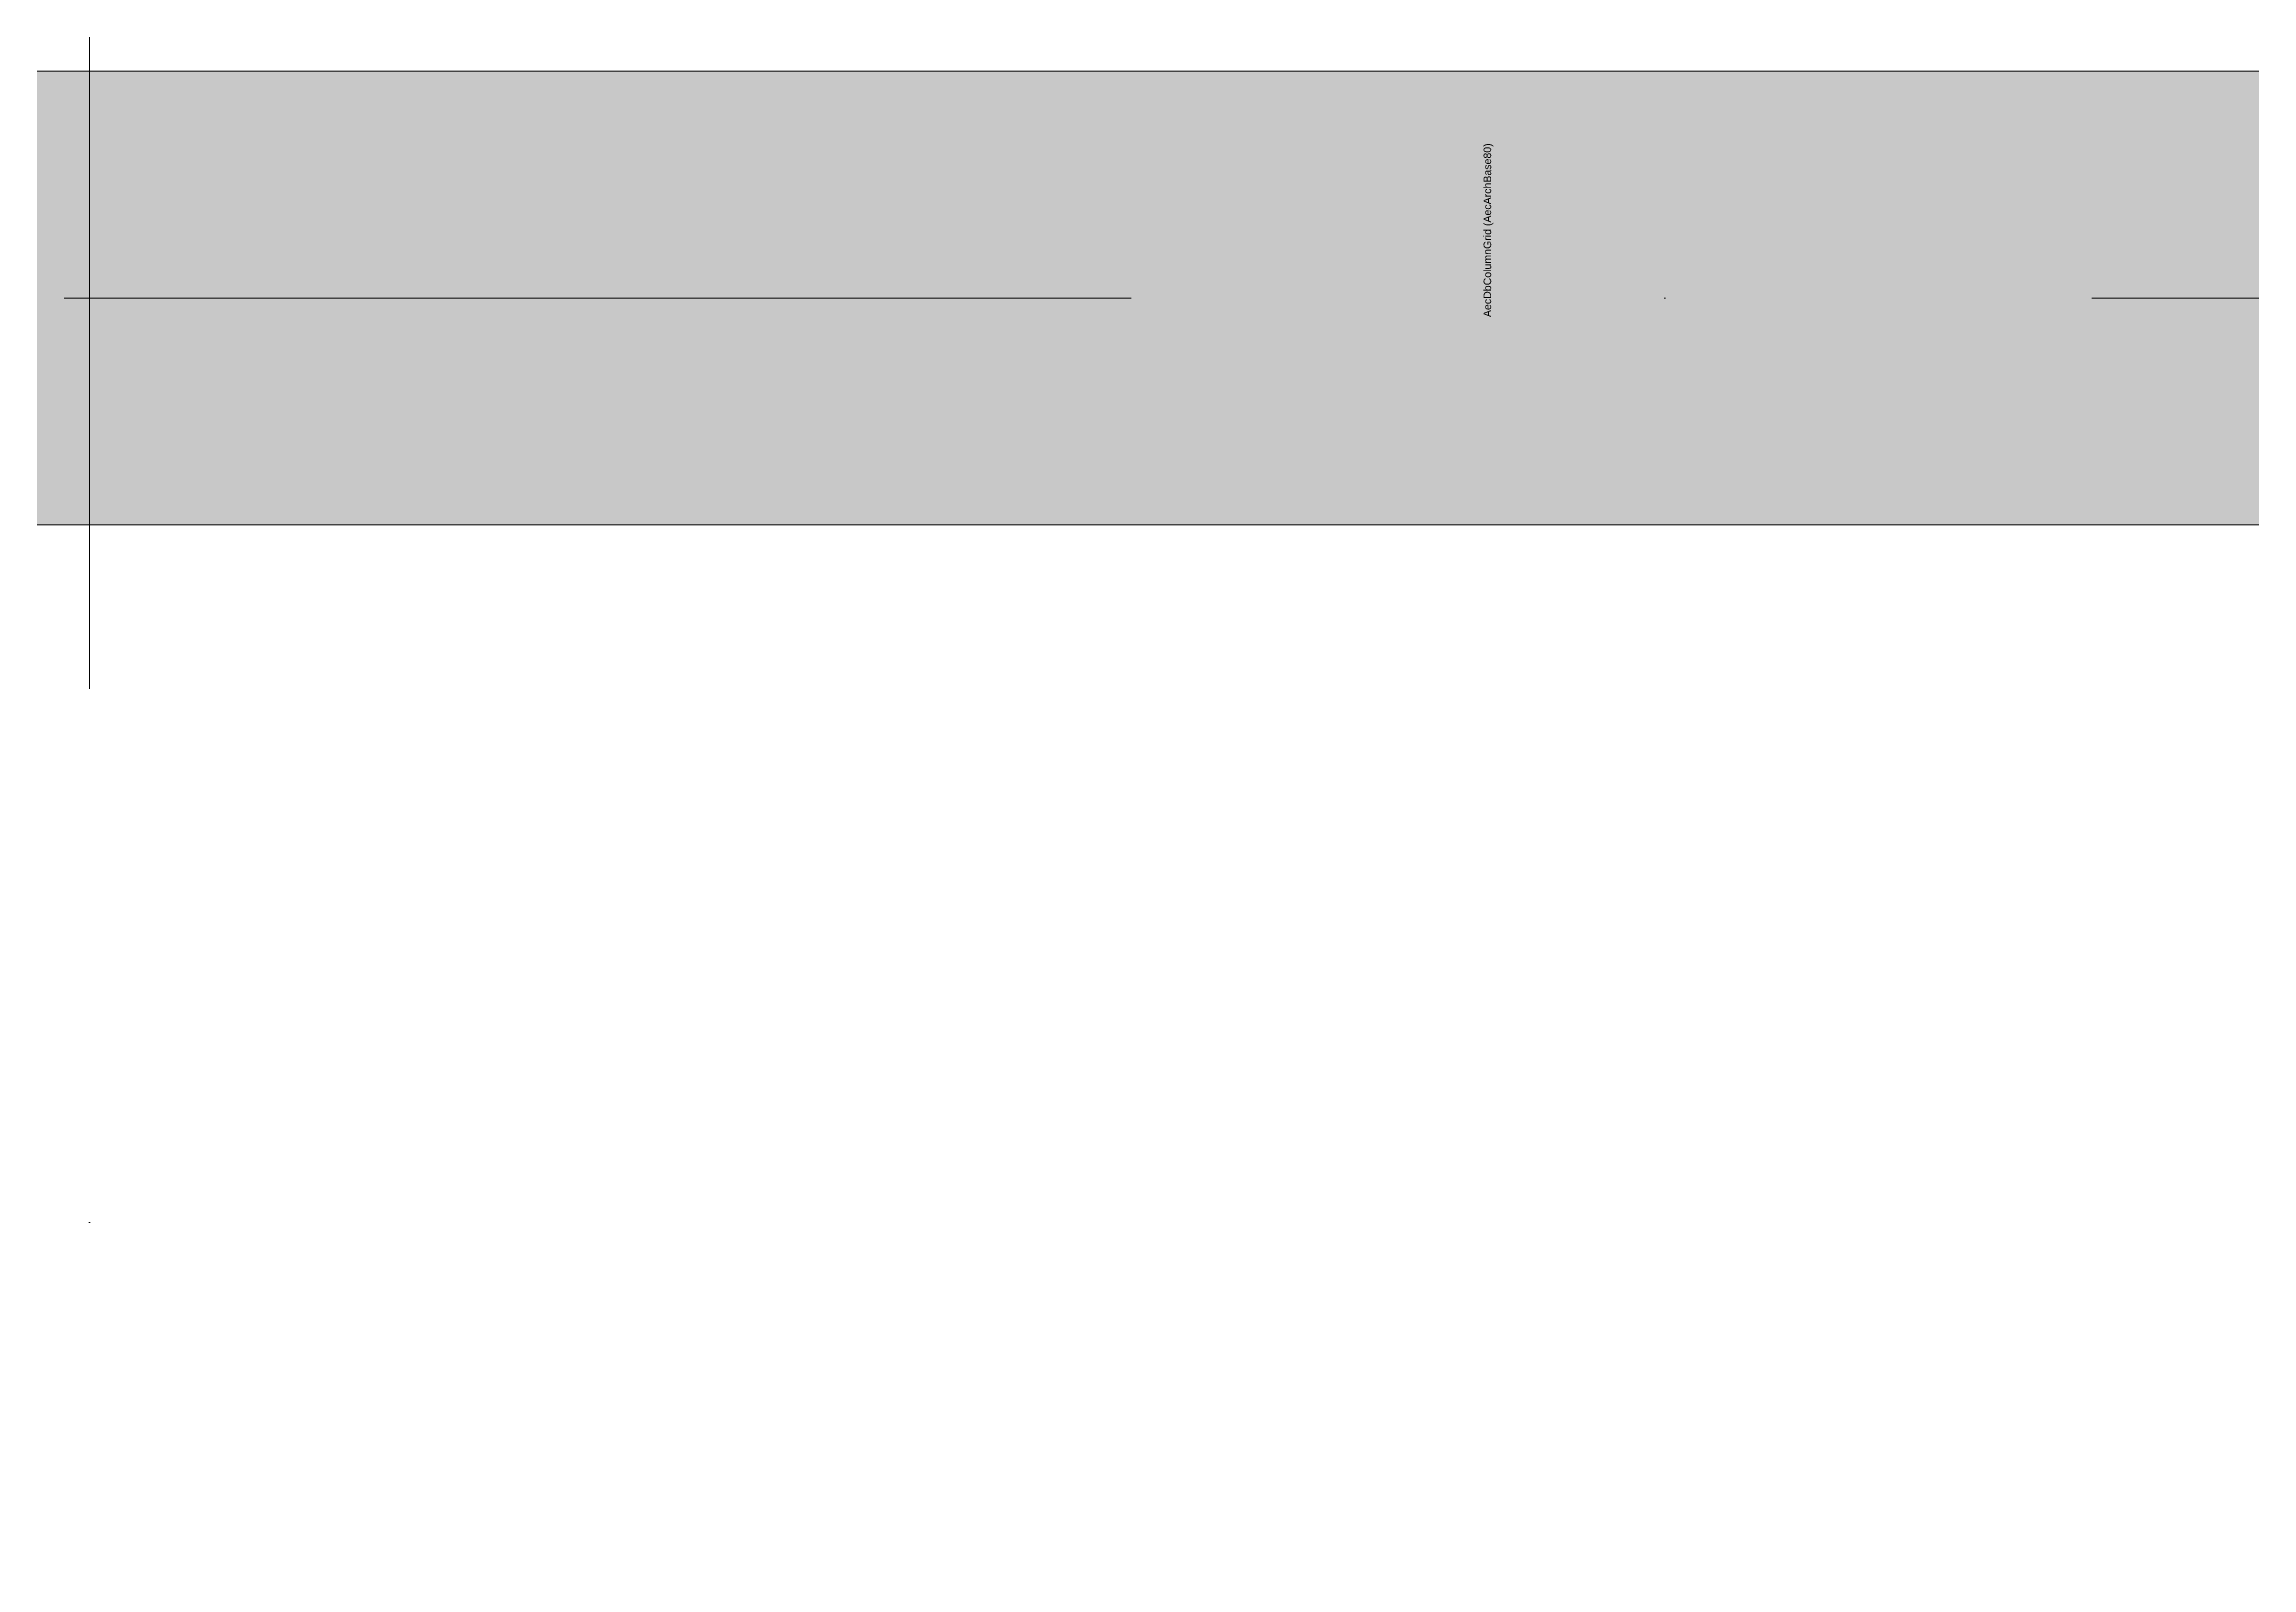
# Model space of a CAD drawing. Header units: millimetres. Extents: x -34838 to 729576, y -214038 to 121482.
# Drawn here: x 602412 to 603872, y -86577 to -85570 of the extents above; entities that cross this region are included whole.
import ezdxf
from ezdxf.enums import TextEntityAlignment as Align

# ---------------------------------------------------------------- set-up
doc = ezdxf.new("R2010")
doc.units = ezdxf.units.MM
doc.header["$MEASUREMENT"] = 0
doc.linetypes.add('Штрихпунктирная', pattern=[1340.555525, 705.555534, -352.777767, 0, -282.222223])
for name, color, linetype, lineweight in [('0_Ном._пера__1', 7, 'Continuous', 13), ('А _ ОСІ КООРДИНАЦІЙНІ.3D_Ном._пера__105', 7, 'Continuous', 13), ('А _ ОСІ КООРДИНАЦІЙНІ.3D_Ном._пера__25', 7, 'Continuous', 0), ('АБ _ 0 _ СТІНИ _ ЗОВНІШНІ .3D_Ном._пера__47', 7, 'Continuous', 20)]:
    doc.layers.add(name, color=color, linetype=linetype, lineweight=lineweight)
for name, color, linetype in [('А _ ОСІ КООРДИНАЦІЙНІ.3D', 7, 'Continuous'), ('АБ _ 0 _ СТІНИ _ ЗОВНІШНІ .3D', 7, 'Continuous'), ('АП _ ТЕП _ ЗОНИ ПРИМІЩЕНЬ .3D', 7, 'Continuous')]:
    doc.layers.add(name, color=color, linetype=linetype)
doc.styles.add('СГЕНЕРИР_СТИЛЬ_1', font='Arial.ttf')

# ---------------------------------------------------------------- blocks, each defined once
blk = doc.blocks.new('Стена_56_1', base_point=(518366.8, -85737.7))
at = {"layer": 'АБ _ 0 _ СТІНИ _ ЗОВНІШНІ .3D', "linetype": 'Continuous', "lineweight": 0, "true_color": 0x000000}
h = blk.add_hatch(dxfattribs=at)
h.set_pattern_fill('М___БЕТОН_АРМОВАНИЙ___З__C0', color=18, style=0, pattern_type=2)
h.set_pattern_definition([(45, (518441.76, -97737.7), (-367.6955, 367.6955), []), (45, (518257.9, -97553.85), (-367.6955, 367.6955), [390, -130, 0, -130])])
h.paths.add_polyline_path([(614291.8, -85587.7), (540141.8, -85587.7), (540141.8, -85887.7), (614271.8, -85887.7), (614291.8, -85874.1)])
at = {"layer": 'АБ _ 0 _ СТІНИ _ ЗОВНІШНІ .3D_Ном._пера__47', "color": 7, "linetype": 'Continuous', "lineweight": 20, "flags": 128}
for points in [[(614591.8, -85587.7), (540441.8, -85587.7)], [(540141.8, -85887.7), (614271.8, -85887.7)]]:
    blk.add_lwpolyline(points, dxfattribs=at)
blk = doc.blocks.new('Стандартный Маркер Сетки_2')
at = {"layer": 'А _ ОСІ КООРДИНАЦІЙНІ.3D_Ном._пера__105', "color": 7, "linetype": 'Штрихпунктирная', "lineweight": 13}
blk.add_line((500, 0), (99754.182117, 0), dxfattribs=at)
at = {"layer": 'А _ ОСІ КООРДИНАЦІЙНІ.3D_Ном._пера__25', "color": 7, "lineweight": 0, "style": 'СГЕНЕРИР_СТИЛЬ_1'}
blk.add_attdef('AC_MarkerText_1', text='', height=700, dxfattribs=at).set_placement((-1000, 40.005), align=Align.MIDDLE_CENTER)
blk = doc.blocks.new('Стандартный Маркер Сетки')
at = {"layer": 'А _ ОСІ КООРДИНАЦІЙНІ.3D_Ном._пера__105', "color": 7, "linetype": 'Штрихпунктирная', "lineweight": 13}
blk.add_line((500, 0), (18399.2, 0), dxfattribs=at)
at = {"layer": 'А _ ОСІ КООРДИНАЦІЙНІ.3D_Ном._пера__25', "color": 7, "lineweight": 0, "style": 'СГЕНЕРИР_СТИЛЬ_1'}
blk.add_attdef('AC_MarkerText_1', text='', height=700, rotation=90, dxfattribs=at).set_placement((19899.2, 40), align=Align.MIDDLE_CENTER)

msp = doc.modelspace()

# ---------------------------------------------------------------- linework, layer by layer
at = {"layer": 'АП _ ТЕП _ ЗОНИ ПРИМІЩЕНЬ .3D', "color": 254, "linetype": 'Continuous', "lineweight": 0, "true_color": 0xddc2d0, "flags": 128}
msp.add_lwpolyline([(590641.8, -91797.7), (596241.8, -91797.7), (596241.8, -91537.7), (596641.8, -91537.7), (596641.8, -91797.7), (602241.8, -91797.7), (602241.8, -91537.7), (602641.8, -91537.7), (602641.8, -91797.7), (608241.8, -91797.7), (608241.8, -91537.7), (608641.8, -91537.7), (608641.8, -91797.7), (612161.8, -91797.7), (612161.8, -87157.7), (610261.8, -87157.7), (610261.8, -85887.7), (581681.8, -85887.7)], dxfattribs=at)

# ---------------------------------------------------------------- block references
at = {"layer": 'А _ ОСІ КООРДИНАЦІЙНІ.3D', "color": 7, "linetype": 'Continuous', "lineweight": 60, "zscale": 1000}
msp.add_blockref('Стандартный Маркер Сетки_2', (513441.8, -85737.7), dxfattribs=at)
at = {"layer": 'А _ ОСІ КООРДИНАЦІЙНІ.3D', "color": 7, "linetype": 'Continuous', "lineweight": 60, "zscale": 1000, "rotation": 270}
msp.add_blockref('Стандартный Маркер Сетки', (602441.8, -84790.6), dxfattribs=at)
at = {"layer": 'АБ _ 0 _ СТІНИ _ ЗОВНІШНІ .3D', "color": 7, "lineweight": 20}
msp.add_blockref('Стена_56_1', (518366.8, -85737.7), dxfattribs=at)

# ---------------------------------------------------------------- texts
at = {"layer": '0_Ном._пера__1', "color": 7, "linetype": 'Continuous', "lineweight": 13, "insert": (603370.1, -85750.3), "char_height": 5, "attachment_point": 7, "rotation": 90, "style": 'СГЕНЕРИР_СТИЛЬ_1'}
msp.add_mtext('\\A1;{\\pql;\\fArial|b0|i0|c204|p34;AecDbColumnGrid (AecArchBase80)}', dxfattribs=at)

doc.saveas('drawing.dxf')
